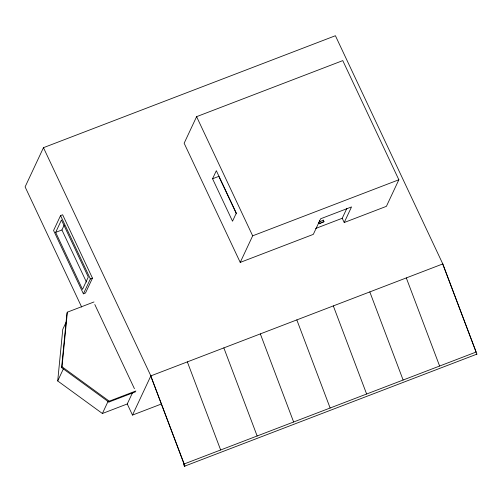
<?xml version="1.0" encoding="UTF-8"?>
<svg xmlns="http://www.w3.org/2000/svg" width="502" height="502" viewBox="0 0 502 502"><rect width="100%" height="100%" fill="white"/><g stroke="black" fill="none" stroke-linecap="round" stroke-linejoin="round"><path stroke-width="0.75" d="M132.396 392.991L127.257 403.966L102.389 413.504L57.711 380.949L62.775 329.318L66.628 321.092M135.458 391.855L108.846 402.064L61.602 367.64L66.954 313.047L67.362 312.169L93.981 301.966M61.602 367.64L62.01 366.767L67.362 312.169M442.739 264.058L476.109 352.046L183.581 464.187L184.366 466.276L476.9 354.136L442.795 263.926L335.405 35.724L43.467 147.676L25.1 186.882L81.657 307.061M60.56 215.578L53.582 230.468L83.401 293.821L85.484 293.017L92.462 278.133L62.643 214.774L60.56 215.578L90.373 278.93L83.401 293.821M55.659 232.363L61.451 219.989L88.302 277.035L82.504 289.409L55.659 232.363L61.922 229.96L64.174 225.147M57.711 380.949L63.497 368.606M344.221 222.518L386.402 206.341L398.852 179.772L342.772 60.61L196.596 116.665L184.146 143.239L240.226 262.402L313.317 234.371L320.621 218.778L351.526 206.924L344.221 222.518L342.226 218.276L346.869 208.349M102.389 413.504L108.168 401.154M212.553 178.762L216.337 170.693L236.31 213.13L232.526 221.206L212.553 178.762L218.816 176.365L236.461 213.852M108.846 402.064L109.254 401.186L135.873 390.983M127.257 403.966L132.49 415.085L150.857 375.879L442.795 263.926M240.226 262.402L252.669 235.827L398.852 179.772M319.743 221.802L323.269 220.127L323.959 221.595L319.184 223.748L318.632 222.574M319.184 223.748L323.959 221.595M323.269 220.127L323.777 221.991M90.373 278.93L92.462 278.133M315.626 228.473L342.226 218.276M132.49 415.085L161.675 403.897M184.366 466.276L184.962 466.088L150.757 375.91L184.071 464.03M476.31 354.324L476.9 354.136M62.01 366.767L109.254 401.186M319.467 220.428L319.931 221.407M318.814 222.185L319.366 223.359M196.596 116.665L252.669 235.827M43.467 147.676L150.857 375.879M61.922 229.96L86.451 282.08M94.803 304.507L134.417 388.686M406.306 277.92L439.62 366.04M369.811 291.913L403.125 380.033M333.322 305.913L366.629 394.026M296.826 319.906L330.14 408.026M260.337 333.899L293.645 422.019M223.842 347.892L257.156 436.012M187.353 361.886L220.66 450.005"/></g></svg>
